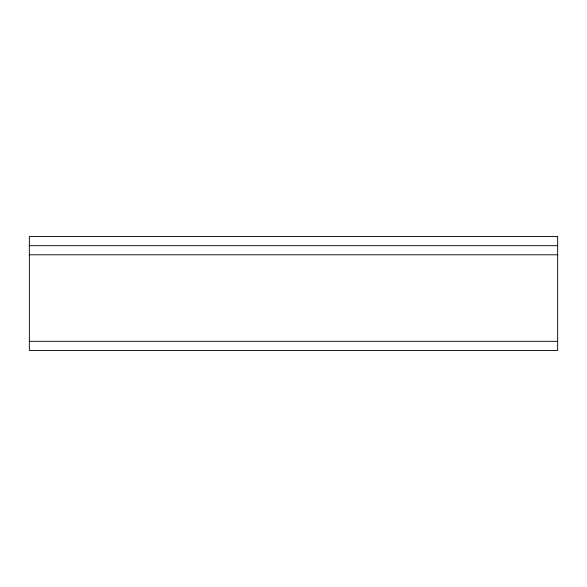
<?xml version="1.0" encoding="UTF-8"?>
<svg xmlns="http://www.w3.org/2000/svg" width="587" height="587" viewBox="0 0 587 587"><rect width="100%" height="100%" fill="white"/><g stroke="black" fill="none" stroke-linecap="round" stroke-linejoin="round"><path stroke-width="0.88" d="M29.35 245.682L557.65 245.682M29.35 254.787L557.65 254.787M29.35 341.318L557.65 341.318M557.65 236.568L29.35 236.568L29.35 350.432L557.65 350.432L557.65 236.568"/></g></svg>
